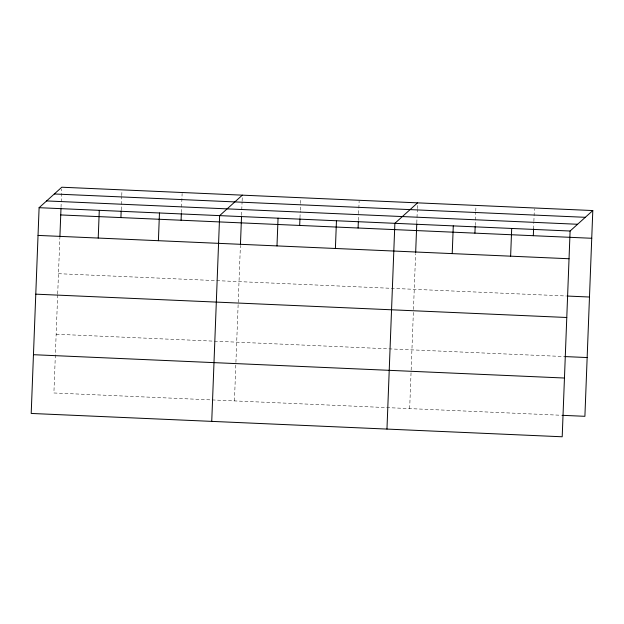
<?xml version="1.0" encoding="UTF-8"?>
<svg xmlns="http://www.w3.org/2000/svg" width="624" height="624" viewBox="0 0 624 624"><rect width="100%" height="100%" fill="white"/><g stroke="black" fill="none" stroke-linecap="round" stroke-linejoin="round"><path stroke-width="0.47" stroke-dasharray="3.12 2.34" d="M57.665 294.832L53.898 392.98L211.138 399.89M57.704 293.873L59.849 238.056M61.027 207.293L61.729 189.134M121.212 209.937L121.727 196.56M121.758 195.601L121.945 190.827M181.389 212.581L182.122 193.463M234.437 400.912L235.88 363.347M235.919 362.388L240.388 245.989M241.566 215.225L242.081 201.848M242.12 200.889L242.268 197.067M299.98 217.792L300.238 211.099M300.277 210.148L300.495 204.415M300.534 203.455L300.713 198.674M358.387 220.358L358.613 214.625M358.644 213.665L359.128 201.24M409.664 408.611L411.107 371.046M411.146 370.079L413.439 310.463M413.47 309.504L415.615 253.687M416.801 222.924L417.316 209.547M417.347 208.588L417.495 204.766M475.207 225.49L475.722 212.113M475.761 211.154L475.94 206.372M533.582 229.016L533.84 222.323M533.879 221.364L534.355 208.939M58.477 273.694L215.725 280.605M216.692 280.644L566.116 295.994M56.152 334.23L213.4 341.133M214.367 341.18L563.792 356.53M212.113 399.929L561.53 415.28"/><path stroke-width="0.94" d="M592.8 210.553L61.799 187.223L39.101 207.691L31.2 413.447L562.201 436.777L570.102 231.02L592.8 210.553L584.899 416.309L562.505 415.327M59.888 237.097L60.996 208.252M98.218 238.056L99.286 210.335M120.916 217.589L121.173 210.896M158.402 240.7L159.463 212.979M181.093 220.233L181.35 213.541M211.739 421.379L219.64 215.623L242.338 195.156M240.427 245.029L241.535 216.185M276.986 245.911L278.054 218.189M299.684 225.443L299.941 218.751M335.4 248.477L336.461 220.756M358.098 228.01L358.355 221.317M386.966 429.078L394.875 223.322L417.573 202.855M415.654 252.728L416.762 223.883M452.221 253.609L453.281 225.888M474.919 233.142L475.176 226.45M510.627 256.175L511.696 228.454M533.325 235.708L533.582 229.016M54.311 193.978L585.312 217.308M46.597 200.936L577.59 224.266M39.101 207.691L570.102 231.02M60.739 214.945L591.731 238.274M38.041 235.412L569.041 258.742M567.091 296.041L589.477 297.024M35.779 294.161L566.779 317.491M564.759 356.569L587.153 357.552M33.454 354.697L564.455 378.027"/></g></svg>
